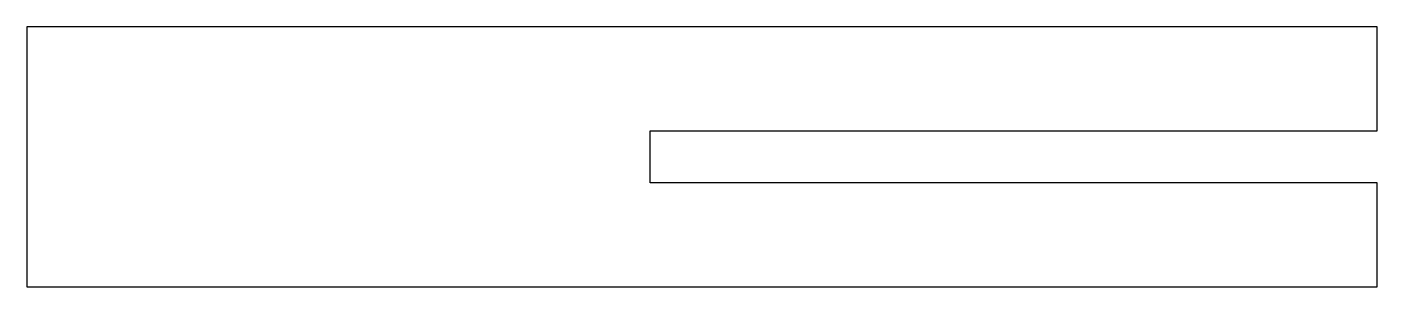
# Model space of a CAD drawing. Header units: millimetres. Extents: x -65 to 65, y 308 to 333.
import ezdxf

# ---------------------------------------------------------------- set-up
doc = ezdxf.new("R2010")
doc.units = ezdxf.units.MM

msp = doc.modelspace()

# ---------------------------------------------------------------- linework, layer by layer
msp.add_lwpolyline([(-65, 332.94), (-65, 307.94), (65, 307.94), (65, 317.94), (-5, 317.94), (-5, 322.94), (65, 322.94), (65, 332.94)], close=True)

doc.saveas('drawing.dxf')
